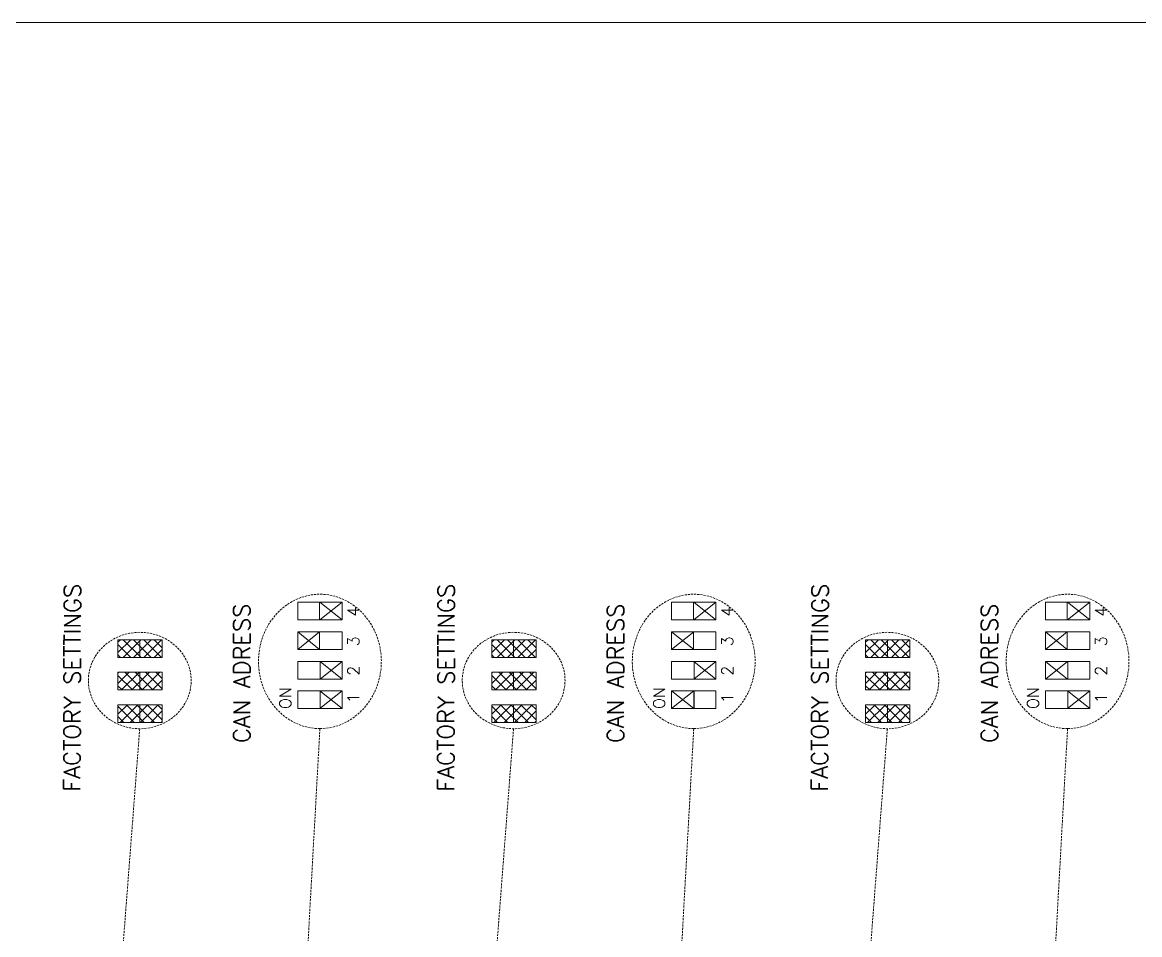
# Model space of a CAD drawing. Extents: x -2993 to 3661, y -4147 to -1441.
# Drawn here: x -86.2 to 48.3, y -2790 to -2680.1 of the extents above; entities that cross this region are included whole.
import ezdxf

# ---------------------------------------------------------------- set-up
doc = ezdxf.new("R2010")
doc.units = 0
doc.header["$LTSCALE"] = 0.1
doc.header["$MEASUREMENT"] = 0
doc.linetypes.add('DASHED', pattern=[19.05, 12.7, -6.35])
doc.layers.get('0').update_dxf_attribs({"linetype": 'CONTINUOUS'})
doc.layers.add('DIM', color=5, linetype='CONTINUOUS')
doc.styles.get("Standard").update_dxf_attribs({"font": 'simplex.shx'})

msp = doc.modelspace()

# ---------------------------------------------------------------- hatches: boundary and pattern name
at = {"lineweight": 13}
h = msp.add_hatch(dxfattribs=at)
h.set_pattern_fill('ANSI37', color=256, scale=7, style=0)
h.set_pattern_definition([(45, (566.7833, -2790.19205), (-0.6187184, 0.6187184), []), (135, (566.7833, -2790.19205), (-0.6187184, -0.6187184), [])])
h.paths.add_polyline_path([(-74.69, -2754.48), (-74.69, -2756.61), (-72.05, -2756.61), (-72.05, -2754.48)])
h.paths.add_polyline_path([(-72.05, -2756.61), (-69.35, -2756.61), (-69.35, -2754.48), (-72.05, -2754.48)])
h.paths.add_polyline_path([(-69.35, -2758.39), (-72.05, -2758.39), (-72.05, -2760.52), (-69.35, -2760.52)])
h.paths.add_polyline_path([(-72.05, -2758.39), (-74.69, -2758.39), (-74.69, -2760.52), (-72.05, -2760.52)])
h.paths.add_polyline_path([(-72.05, -2762.3), (-74.69, -2762.3), (-74.69, -2764.43), (-72.05, -2764.43)])
h.paths.add_polyline_path([(-72.05, -2762.3), (-72.05, -2764.43), (-69.35, -2764.43), (-69.35, -2762.3)])
h = msp.add_hatch(dxfattribs=at)
h.set_pattern_fill('ANSI37', color=256, scale=7, style=0)
h.set_pattern_definition([(45, (611.7833, -2790.19205), (-0.6187184, 0.6187184), []), (135, (611.7833, -2790.19205), (-0.6187184, -0.6187184), [])])
h.paths.add_polyline_path([(-29.69, -2754.48), (-29.69, -2756.61), (-27.05, -2756.61), (-27.05, -2754.48)])
h.paths.add_polyline_path([(-27.05, -2756.61), (-24.35, -2756.61), (-24.35, -2754.48), (-27.05, -2754.48)])
h.paths.add_polyline_path([(-24.35, -2758.39), (-27.05, -2758.39), (-27.05, -2760.52), (-24.35, -2760.52)])
h.paths.add_polyline_path([(-27.05, -2758.39), (-29.69, -2758.39), (-29.69, -2760.52), (-27.05, -2760.52)])
h.paths.add_polyline_path([(-27.05, -2762.3), (-29.69, -2762.3), (-29.69, -2764.43), (-27.05, -2764.43)])
h.paths.add_polyline_path([(-27.05, -2762.3), (-27.05, -2764.43), (-24.35, -2764.43), (-24.35, -2762.3)])
h = msp.add_hatch(dxfattribs=at)
h.set_pattern_fill('ANSI37', color=256, scale=7, style=0)
h.set_pattern_definition([(45, (656.7833, -2790.19205), (-0.6187184, 0.6187184), []), (135, (656.7833, -2790.19205), (-0.6187184, -0.6187184), [])])
h.paths.add_polyline_path([(15.31, -2754.48), (15.31, -2756.61), (17.95, -2756.61), (17.95, -2754.48)])
h.paths.add_polyline_path([(17.95, -2756.61), (20.65, -2756.61), (20.65, -2754.48), (17.95, -2754.48)])
h.paths.add_polyline_path([(20.65, -2758.39), (17.95, -2758.39), (17.95, -2760.52), (20.65, -2760.52)])
h.paths.add_polyline_path([(17.95, -2758.39), (15.31, -2758.39), (15.31, -2760.52), (17.95, -2760.52)])
h.paths.add_polyline_path([(17.95, -2762.3), (15.31, -2762.3), (15.31, -2764.43), (17.95, -2764.43)])
h.paths.add_polyline_path([(17.95, -2762.3), (17.95, -2764.43), (20.65, -2764.43), (20.65, -2762.3)])

# ---------------------------------------------------------------- linework, layer by layer
at = {"linetype": 'Continuous', "lineweight": 13}
for p, q in [((-47.7, -2749.97), (-53.03, -2749.97)), ((-53.03, -2749.97), (-53.03, -2752.1)), ((-50.4, -2749.97), (-50.4, -2752.1)), ((-47.7, -2752.1), (-47.7, -2749.97)), ((-2.7, -2749.97), (-8.03, -2749.97)), ((-8.03, -2749.97), (-8.03, -2752.1)), ((-5.4, -2749.97), (-5.4, -2752.1)), ((-2.7, -2752.1), (-2.7, -2749.97)), ((42.3, -2749.97), (36.97, -2749.97)), ((36.97, -2749.97), (36.97, -2752.1)), ((39.6, -2749.97), (39.6, -2752.1)), ((42.3, -2752.1), (42.3, -2749.97)), ((-53.03, -2752.1), (-47.7, -2752.1)), ((-8.03, -2752.1), (-2.7, -2752.1)), ((36.97, -2752.1), (42.3, -2752.1)), ((-74.69, -2754.48), (-69.35, -2754.48)), ((-74.69, -2756.61), (-74.69, -2754.48)), ((-72.05, -2756.61), (-72.05, -2754.48)), ((-69.35, -2754.48), (-69.35, -2756.61)), ((-53.03, -2753.52), (-53.03, -2755.65)), ((-47.7, -2753.52), (-53.03, -2753.52)), ((-50.4, -2753.52), (-50.4, -2755.65)), ((-47.7, -2755.65), (-47.7, -2753.52)), ((-29.69, -2754.48), (-24.35, -2754.48)), ((-29.69, -2756.61), (-29.69, -2754.48)), ((-27.05, -2756.61), (-27.05, -2754.48)), ((-24.35, -2754.48), (-24.35, -2756.61)), ((-8.03, -2753.52), (-8.03, -2755.65)), ((-2.7, -2753.52), (-8.03, -2753.52)), ((-5.4, -2753.52), (-5.4, -2755.65)), ((-2.7, -2755.65), (-2.7, -2753.52)), ((15.31, -2754.48), (20.65, -2754.48)), ((15.31, -2756.61), (15.31, -2754.48)), ((17.95, -2756.61), (17.95, -2754.48)), ((20.65, -2754.48), (20.65, -2756.61)), ((36.97, -2753.52), (36.97, -2755.65)), ((42.3, -2753.52), (36.97, -2753.52)), ((39.6, -2753.52), (39.6, -2755.65)), ((42.3, -2755.65), (42.3, -2753.52)), ((-53.03, -2755.65), (-47.7, -2755.65)), ((-8.03, -2755.65), (-2.7, -2755.65)), ((36.97, -2755.65), (42.3, -2755.65)), ((-69.35, -2756.61), (-74.69, -2756.61)), ((-53.03, -2757.08), (-47.7, -2757.08)), ((-53.03, -2759.21), (-53.03, -2757.08)), ((-50.33, -2757.08), (-50.33, -2759.21)), ((-47.7, -2757.08), (-47.7, -2759.21)), ((-24.35, -2756.61), (-29.69, -2756.61)), ((-8.03, -2757.08), (-2.7, -2757.08)), ((-8.03, -2759.21), (-8.03, -2757.08)), ((-5.33, -2757.08), (-5.33, -2759.21)), ((-2.7, -2757.08), (-2.7, -2759.21)), ((20.65, -2756.61), (15.31, -2756.61)), ((36.97, -2757.08), (42.3, -2757.08)), ((36.97, -2759.21), (36.97, -2757.08)), ((39.67, -2757.08), (39.67, -2759.21)), ((42.3, -2757.08), (42.3, -2759.21)), ((-74.69, -2758.39), (-69.35, -2758.39)), ((-74.69, -2760.52), (-74.69, -2758.39)), ((-72.05, -2760.52), (-72.05, -2758.39)), ((-69.35, -2758.39), (-69.35, -2760.52)), ((-29.69, -2758.39), (-24.35, -2758.39)), ((-29.69, -2760.52), (-29.69, -2758.39)), ((-27.05, -2760.52), (-27.05, -2758.39)), ((-24.35, -2758.39), (-24.35, -2760.52)), ((15.31, -2758.39), (20.65, -2758.39)), ((15.31, -2760.52), (15.31, -2758.39)), ((17.95, -2760.52), (17.95, -2758.39)), ((20.65, -2758.39), (20.65, -2760.52)), ((-47.7, -2759.21), (-53.03, -2759.21)), ((-2.7, -2759.21), (-8.03, -2759.21)), ((42.3, -2759.21), (36.97, -2759.21)), ((-69.35, -2760.52), (-74.69, -2760.52)), ((-53.03, -2760.63), (-47.7, -2760.63)), ((-53.03, -2762.77), (-53.03, -2760.63)), ((-50.33, -2760.63), (-50.33, -2762.77)), ((-47.7, -2760.63), (-47.7, -2762.77)), ((-24.35, -2760.52), (-29.69, -2760.52)), ((-8.03, -2760.63), (-2.7, -2760.63)), ((-8.03, -2762.77), (-8.03, -2760.63)), ((-5.33, -2760.63), (-5.33, -2762.77)), ((-2.7, -2760.63), (-2.7, -2762.77)), ((20.65, -2760.52), (15.31, -2760.52)), ((36.97, -2760.63), (42.3, -2760.63)), ((36.97, -2762.77), (36.97, -2760.63)), ((39.67, -2760.63), (39.67, -2762.77)), ((42.3, -2760.63), (42.3, -2762.77)), ((-74.69, -2762.3), (-69.35, -2762.3)), ((-74.69, -2764.43), (-74.69, -2762.3)), ((-72.05, -2764.43), (-72.05, -2762.3)), ((-69.35, -2762.3), (-69.35, -2764.43)), ((-29.69, -2762.3), (-24.35, -2762.3)), ((-29.69, -2764.43), (-29.69, -2762.3)), ((-27.05, -2764.43), (-27.05, -2762.3)), ((-24.35, -2762.3), (-24.35, -2764.43)), ((15.31, -2762.3), (20.65, -2762.3)), ((15.31, -2764.43), (15.31, -2762.3)), ((17.95, -2764.43), (17.95, -2762.3)), ((20.65, -2762.3), (20.65, -2764.43)), ((-47.7, -2762.77), (-53.03, -2762.77)), ((-2.7, -2762.77), (-8.03, -2762.77)), ((42.3, -2762.77), (36.97, -2762.77)), ((-69.35, -2764.43), (-74.69, -2764.43)), ((-24.35, -2764.43), (-29.69, -2764.43)), ((20.65, -2764.43), (15.31, -2764.43))]:
    msp.add_line(p, q, dxfattribs=at)
at = {"lineweight": 13}
for p, q in [((-50.37, -2749.97), (-47.7, -2752.1)), ((-47.7, -2749.97), (-50.37, -2752.1)), ((-47.7, -2752.1), (-47.7, -2749.97)), ((-5.37, -2752.1), (-2.7, -2749.97)), ((-2.7, -2749.97), (-5.37, -2749.97)), ((-5.37, -2749.97), (-2.7, -2752.1)), ((39.63, -2749.97), (42.3, -2752.1)), ((42.3, -2749.97), (39.63, -2752.1)), ((42.3, -2752.1), (42.3, -2749.97)), ((-53.03, -2753.52), (-50.4, -2755.65)), ((-50.4, -2753.52), (-53.03, -2755.65)), ((-50.4, -2755.65), (-50.4, -2753.52)), ((-5.37, -2755.65), (-8.03, -2753.52)), ((-8.03, -2753.52), (-5.37, -2753.52)), ((-5.37, -2753.52), (-8.03, -2755.65)), ((36.97, -2753.52), (39.6, -2755.65)), ((39.6, -2753.52), (36.97, -2755.65)), ((39.6, -2755.65), (39.6, -2753.52)), ((-50.33, -2757.08), (-47.7, -2759.21)), ((-47.7, -2757.08), (-50.33, -2759.21)), ((-47.7, -2759.21), (-47.7, -2757.08)), ((-5.37, -2757.08), (-2.7, -2759.21)), ((-2.7, -2757.08), (-5.37, -2759.21)), ((36.97, -2757.08), (39.63, -2759.21)), ((39.63, -2757.08), (36.97, -2759.21)), ((-50.37, -2760.63), (-47.7, -2762.77)), ((-47.7, -2760.63), (-50.37, -2762.77)), ((-8.03, -2760.63), (-5.37, -2762.77)), ((-5.37, -2760.63), (-8.03, -2762.77)), ((-5.37, -2762.77), (-5.37, -2760.63)), ((39.63, -2760.63), (42.3, -2762.77)), ((42.3, -2760.63), (39.63, -2762.77))]:
    msp.add_line(p, q, dxfattribs=at)
at = {"linetype": 'DASHED', "lineweight": 13, "ltscale": 0.2}
for p, q in [((-72.06, -2765.2), (-75.94, -2815.65)), ((-50.37, -2765.18), (-56.05, -2867.63)), ((-27.06, -2765.2), (-30.94, -2815.65)), ((-5.37, -2765.18), (-11.05, -2867.63)), ((17.94, -2765.2), (14.06, -2815.65)), ((39.63, -2765.18), (33.95, -2867.63))]:
    msp.add_line(p, q, dxfattribs=at)
for centre, major_axis, ratio in [((-50.37, -2757.09), (0, -8.09), 0.914373), ((-5.37, -2757.09), (0, -8.09), 0.914373), ((39.63, -2757.09), (0, -8.09), 0.914373), ((-72.05, -2759.39), (-6.19, 0.01), 0.938062), ((-27.05, -2759.39), (-6.19, 0.01), 0.938062), ((17.95, -2759.39), (-6.19, 0.01), 0.938062)]:
    msp.add_ellipse(centre, major_axis=major_axis, ratio=ratio, dxfattribs=at)
at = {"layer": 'DIM', "lineweight": 13}
msp.add_lwpolyline([(-293.06, -2680.14), (223.82, -2680.14), (223.82, -3165.4), (-293.06, -3165.4)], close=True, dxfattribs=at)

# ---------------------------------------------------------------- texts
at = {"lineweight": 13, "text_generation_flag": 6}
for s, rotation, p in [('FACTORY SETTINGS', 269.8594, (-79.22, -2772.76)), ('FACTORY SETTINGS', 269.8594, (-34.22, -2772.76)), ('FACTORY SETTINGS', 269.8594, (10.78, -2772.76)), ('CAN ADRESS', 270, (-58.78, -2766.92)), ('CAN ADRESS', 270, (-13.78, -2766.92)), ('CAN ADRESS', 270, (31.22, -2766.92))]:
    msp.add_text(s, height=2, rotation=rotation, dxfattribs=at).set_placement(p)
at = {"linetype": 'Continuous', "lineweight": 13}
for s, p in [('4', (-45.63, -2751.71)), ('4', (-0.63, -2751.71)), ('4', (44.37, -2751.71)), ('3', (-45.63, -2755.27)), ('3', (-0.63, -2755.27)), ('3', (44.37, -2755.27)), ('2', (-45.63, -2758.82)), ('2', (-0.63, -2758.82)), ('2', (44.37, -2758.82)), ('ON', (-53.83, -2762.83)), ('ON', (-8.83, -2762.83)), ('ON', (36.17, -2762.83)), ('1', (-45.63, -2762.11)), ('1', (-0.63, -2762.11)), ('1', (44.37, -2762.11))]:
    msp.add_text(s, height=1.4, rotation=90, dxfattribs=at).set_placement(p)

doc.saveas('drawing.dxf')
